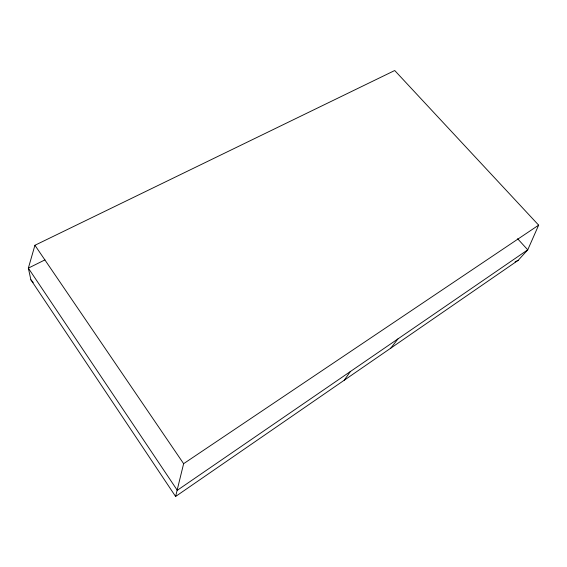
<?xml version="1.0" encoding="UTF-8"?>
<svg xmlns="http://www.w3.org/2000/svg" width="567" height="567" viewBox="0 0 567 567"><rect width="100%" height="100%" fill="white"/><g stroke="black" fill="none" stroke-linecap="round" stroke-linejoin="round"><path stroke-width="0.85" d="M538.65 225.149L183.63 463.678L175.6 496.479L30.88 279.786L28.35 268.134L34.927 245.277L394.717 70.521L538.65 225.149L527.749 249.834L518.217 260.303L175.6 496.479M344.226 380.237L350.363 371.548M390.791 348.145L397.956 338.896M515.063 261.911L518.217 260.303M44.949 259.884L28.35 268.134L177.287 490.306L527.749 249.834L517.593 238.728M30.88 279.786L33.212 282.423M34.927 245.277L183.63 463.678"/></g></svg>
